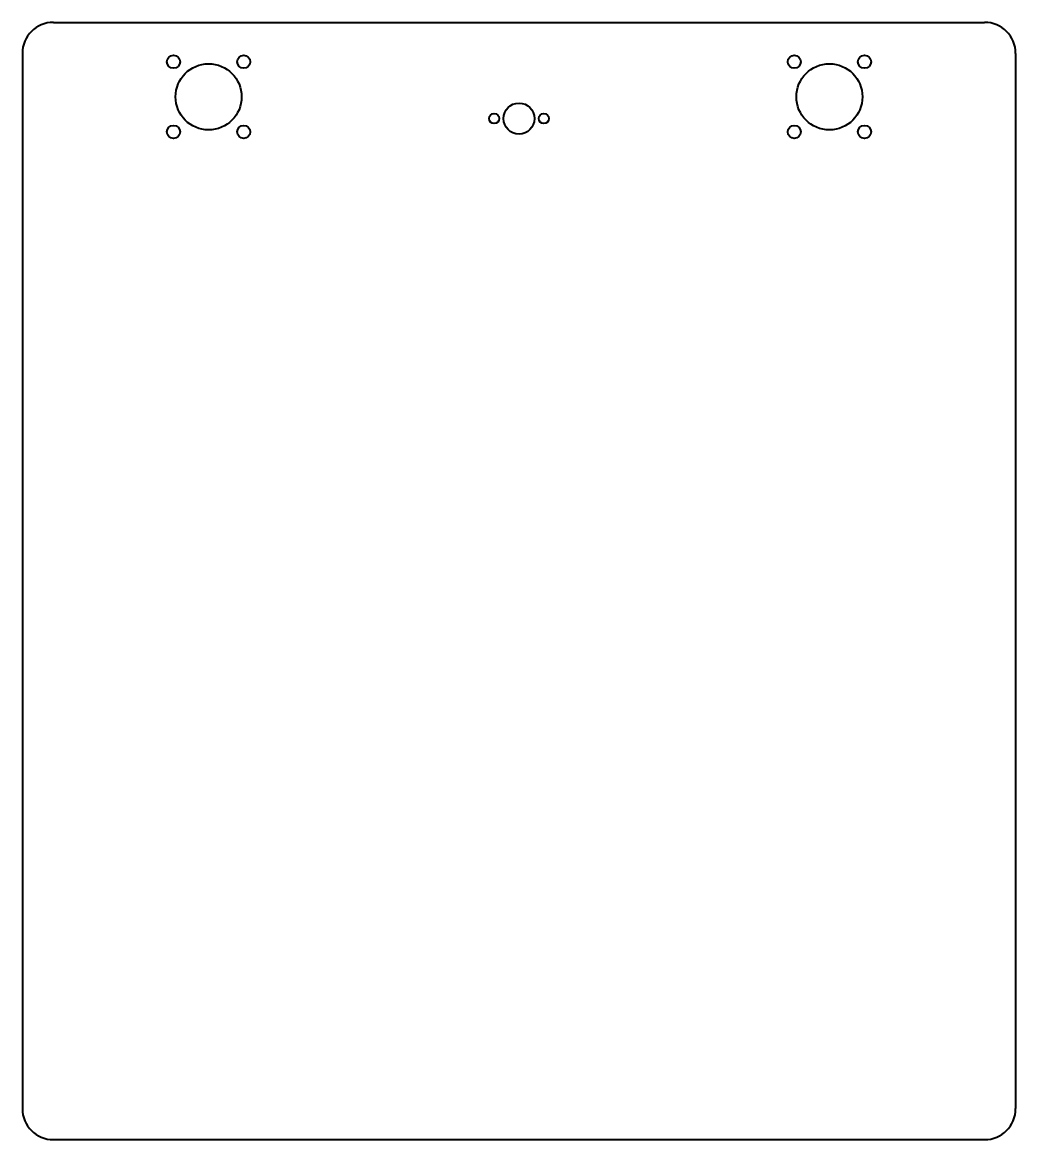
# Model space of a CAD drawing. Header units: millimetres. Extents: x -154 to 166, y -202 to 158.
import ezdxf

# ---------------------------------------------------------------- set-up
doc = ezdxf.new("R2010")
doc.units = ezdxf.units.MM
doc.header["$MEASUREMENT"] = 0
doc.layers.add('Visible', color=7, linetype='Continuous', lineweight=40)

msp = doc.modelspace()

# ---------------------------------------------------------------- linework, layer by layer
at = {"layer": 'Visible'}
for p, q in [((-144, 157.92), (156, 157.92)), ((-154, 147.92), (-154, -192.08)), ((166, 147.92), (166, -192.08)), ((-144, -202.08), (156, -202.08))]:
    msp.add_line(p, q, dxfattribs=at)
for centre, radius in [((-105.31, 145.23), 2.1), ((-94, 133.92), 10.65), ((-82.69, 145.23), 2.1), ((94.69, 145.23), 2.1), ((106, 133.92), 10.65), ((117.31, 145.23), 2.1), ((6, 126.92), 5), ((-2, 126.92), 1.6), ((14, 126.92), 1.6), ((-105.31, 122.61), 2.1), ((-82.69, 122.61), 2.1), ((94.69, 122.61), 2.1), ((117.31, 122.61), 2.1)]:
    msp.add_circle(centre, radius, dxfattribs=at)
for centre, start, end in [((-144, 147.92), 90, 180), ((156, 147.92), 0, 90), ((-144, -192.08), 180, 270), ((156, -192.08), 270, 0)]:
    msp.add_arc(centre, 10, start, end, dxfattribs=at)

doc.saveas('drawing.dxf')
